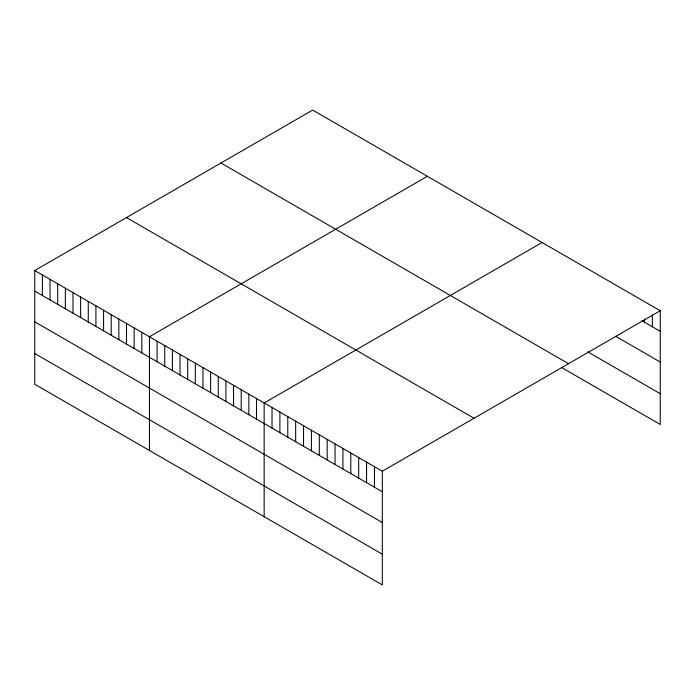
<?xml version="1.0" encoding="UTF-8"?>
<svg xmlns="http://www.w3.org/2000/svg" width="695" height="695" viewBox="0 0 695 695"><rect width="100%" height="100%" fill="white"/><g stroke="black" fill="none" stroke-linecap="round" stroke-linejoin="round"><path stroke-width="1.04" d="M34.75 270.529L382.32 471.201L382.32 584.929L34.75 384.257L34.75 270.529L312.68 110.071L660.25 310.743L660.25 424.471L561.334 367.36M427.373 176.295L149.451 336.754L149.451 450.482M542.074 242.512L264.152 402.97L264.152 516.698M382.32 471.201L660.25 310.743M641.867 320.69L660.25 331.298M615.605 336.267L660.25 362.043M587.596 351.774L660.25 393.726M220.958 163.021L568.536 363.693M126.464 217.578L474.042 418.251M34.75 291.092L382.32 491.756M34.75 321.837L382.32 522.501M34.75 353.512L382.32 554.184M652.37 314.852L652.37 326.754M644.491 318.953L644.491 322.202M374.449 466.649L374.449 487.212M366.569 462.105L366.569 482.66M358.69 457.553L358.69 478.117M350.81 453.01L350.81 473.564M342.93 448.457L342.93 469.021M335.051 443.914L335.051 464.469M327.171 439.362L327.171 459.916M319.3 434.809L319.3 455.373M311.421 430.266L311.421 450.82M303.541 425.714L303.541 446.277M295.662 421.17L295.662 441.725M287.782 416.618L287.782 437.181M279.903 412.074L279.903 432.629M272.023 407.522L272.023 428.077M256.498 398.556L256.498 419.12M248.853 394.143L248.853 414.698M241.208 389.73L241.208 410.285M233.563 385.317L233.563 405.871M225.918 380.903L225.918 401.458M218.265 376.482L218.265 397.045M210.62 372.068L210.62 392.632M202.975 367.655L202.975 388.21M195.33 363.242L195.33 383.796M187.685 358.829L187.685 379.383M180.04 354.415L180.04 374.97M172.386 349.993L172.386 370.557M164.741 345.58L164.741 366.143M157.096 341.167L157.096 361.721M141.806 332.34L141.806 352.895M134.152 327.927L134.152 348.482M126.507 323.505L126.507 344.068M118.862 319.092L118.862 339.655M111.217 314.679L111.217 335.233M103.572 310.265L103.572 330.82M95.919 305.852L95.919 326.407M88.274 301.439L88.274 321.993M80.629 297.017L80.629 317.58M72.984 292.604L72.984 313.167M65.339 288.19L65.339 308.745M57.694 283.777L57.694 304.332M50.04 279.364L50.04 299.919M42.395 274.951L42.395 295.505"/></g></svg>
